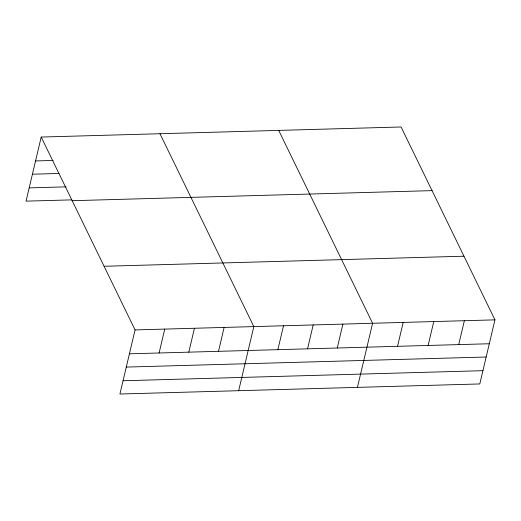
<?xml version="1.0" encoding="UTF-8"?>
<svg xmlns="http://www.w3.org/2000/svg" width="521" height="521" viewBox="0 0 521 521"><rect width="100%" height="100%" fill="white"/><g stroke="black" fill="none" stroke-linecap="round" stroke-linejoin="round"><path stroke-width="0.78" d="M41.205 137.049L135.063 329.923L119.915 394.019L479.795 383.951L494.95 319.855L401.085 126.981L41.205 137.049L26.05 201.145L71.787 199.869M159.107 352.984L164.753 329.09M188.797 352.157L194.444 328.263M218.488 351.323L224.134 327.429M238.677 390.691L253.825 326.595L159.967 133.728M277.869 349.663L283.515 325.768M307.559 348.829L313.206 324.935M337.25 348.002L342.896 324.108M357.439 387.37L372.587 323.274L278.722 130.406M397.53 346.315L403.182 322.421M428.119 345.456L433.772 321.561M458.714 344.602L464.361 320.708M35.552 160.943L53.207 160.455M32.419 174.209L58.899 173.473M29.189 187.879L66.095 186.85M72.178 200.696L432.059 190.627M104.089 266.277L463.977 256.208M135.063 329.923L494.95 319.855M129.416 353.818L489.304 343.749M126.284 367.084L486.165 357.015M123.047 380.753L482.934 370.685"/></g></svg>
